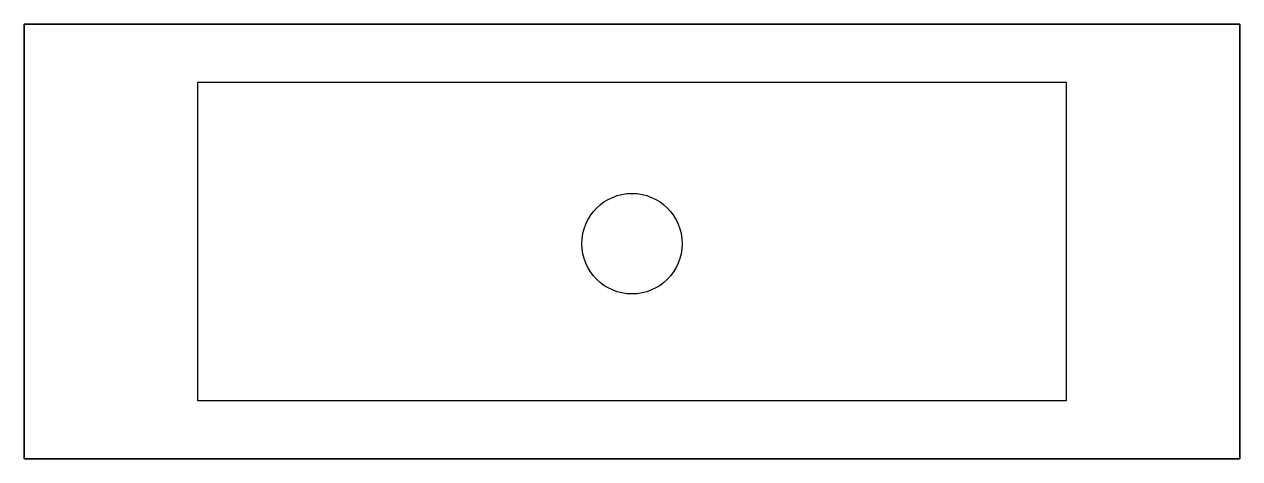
# Model space of a CAD drawing. Header units: millimetres. Extents: x -21 to 21, y -47 to -32.
import ezdxf

# ---------------------------------------------------------------- set-up
doc = ezdxf.new("R2010")
doc.units = ezdxf.units.MM
doc.layers.get('0').update_dxf_attribs({"linetype": 'CONTINUOUS'})

msp = doc.modelspace()

# ---------------------------------------------------------------- linework, layer by layer
for points in [[(-21, -47), (21, -47), (21, -32), (-21, -32)], [(-21, -32), (21, -32), (21, -47), (-21, -47)], [(15, -45), (-15, -45), (-15, -34), (15, -34)], [(-15, -34), (15, -34), (15, -45), (-15, -45)]]:
    msp.add_lwpolyline(points, close=True)
msp.add_circle((0, -39.575), 1.736)

doc.saveas('drawing.dxf')
